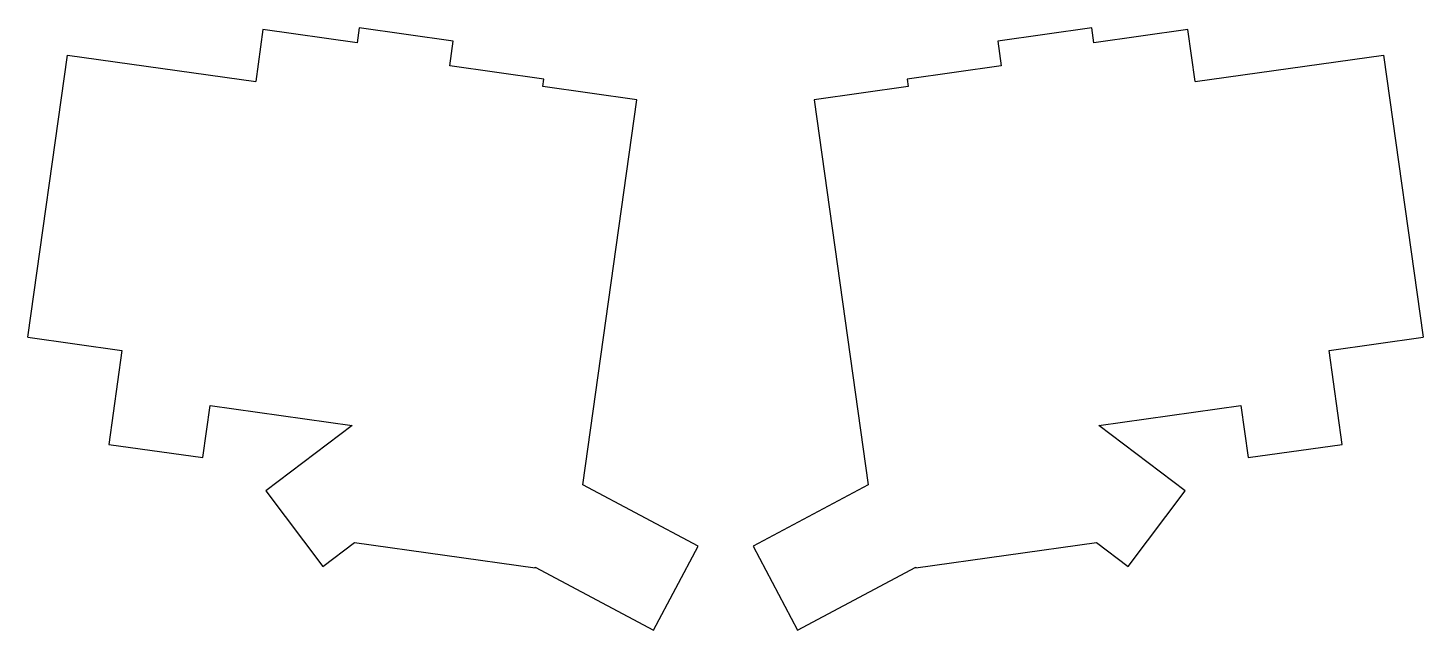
# Model space of a CAD drawing. Header units: millimetres. Extents: x 73 to 352, y -191 to -70.
import ezdxf

# ---------------------------------------------------------------- set-up
doc = ezdxf.new("R2010")
doc.units = ezdxf.units.MM

msp = doc.modelspace()

# ---------------------------------------------------------------- linework, layer by layer
for p, q in [((119.87, -70.37), (118.41, -80.77)), ((138.69, -73.01), (119.87, -70.37)), ((139.11, -70.04), (138.69, -73.01)), ((157.92, -72.69), (139.11, -70.04)), ((285.65, -70.04), (266.84, -72.69)), ((286.07, -73.01), (285.65, -70.04)), ((304.88, -70.37), (286.07, -73.01)), ((306.34, -80.77), (304.88, -70.37)), ((157.23, -77.64), (157.92, -72.69)), ((266.84, -72.69), (267.53, -77.64)), ((72.85, -131.92), (80.78, -75.48)), ((80.78, -75.48), (118.41, -80.77)), ((176.04, -80.28), (157.23, -77.64)), ((267.53, -77.64), (248.72, -80.28)), ((306.34, -80.77), (343.97, -75.48)), ((343.97, -75.48), (351.91, -131.92)), ((175.83, -81.77), (176.04, -80.28)), ((248.72, -80.28), (248.93, -81.77)), ((194.65, -84.41), (175.83, -81.77)), ((248.93, -81.77), (230.11, -84.41)), ((183.81, -161.51), (194.65, -84.41)), ((230.11, -84.41), (240.94, -161.51)), ((72.85, -131.92), (91.66, -134.57)), ((333.09, -134.57), (351.91, -131.92)), ((91.66, -134.57), (89.02, -153.38)), ((335.74, -153.38), (333.09, -134.57)), ((107.83, -156.03), (109.3, -145.63)), ((109.3, -145.63), (137.71, -149.62)), ((287.05, -149.62), (315.46, -145.63)), ((315.46, -145.63), (316.92, -156.03)), ((137.71, -149.62), (120.42, -162.65)), ((304.34, -162.65), (287.05, -149.62)), ((89.02, -153.38), (107.83, -156.03)), ((316.92, -156.03), (335.74, -153.38)), ((206.88, -173.77), (183.81, -161.51)), ((240.94, -161.51), (217.88, -173.77)), ((120.42, -162.65), (131.86, -177.82)), ((292.9, -177.82), (304.34, -162.65)), ((131.86, -177.82), (138.2, -173.04)), ((138.2, -173.04), (174.28, -178.11)), ((197.96, -190.55), (206.88, -173.77)), ((217.88, -173.77), (226.8, -190.55)), ((250.47, -178.11), (286.56, -173.04)), ((286.56, -173.04), (292.9, -177.82)), ((174.28, -178.11), (174.3, -177.97)), ((174.3, -177.97), (197.96, -190.55)), ((226.8, -190.55), (250.45, -177.97)), ((250.45, -177.97), (250.47, -178.11))]:
    msp.add_line(p, q)

doc.saveas('drawing.dxf')
